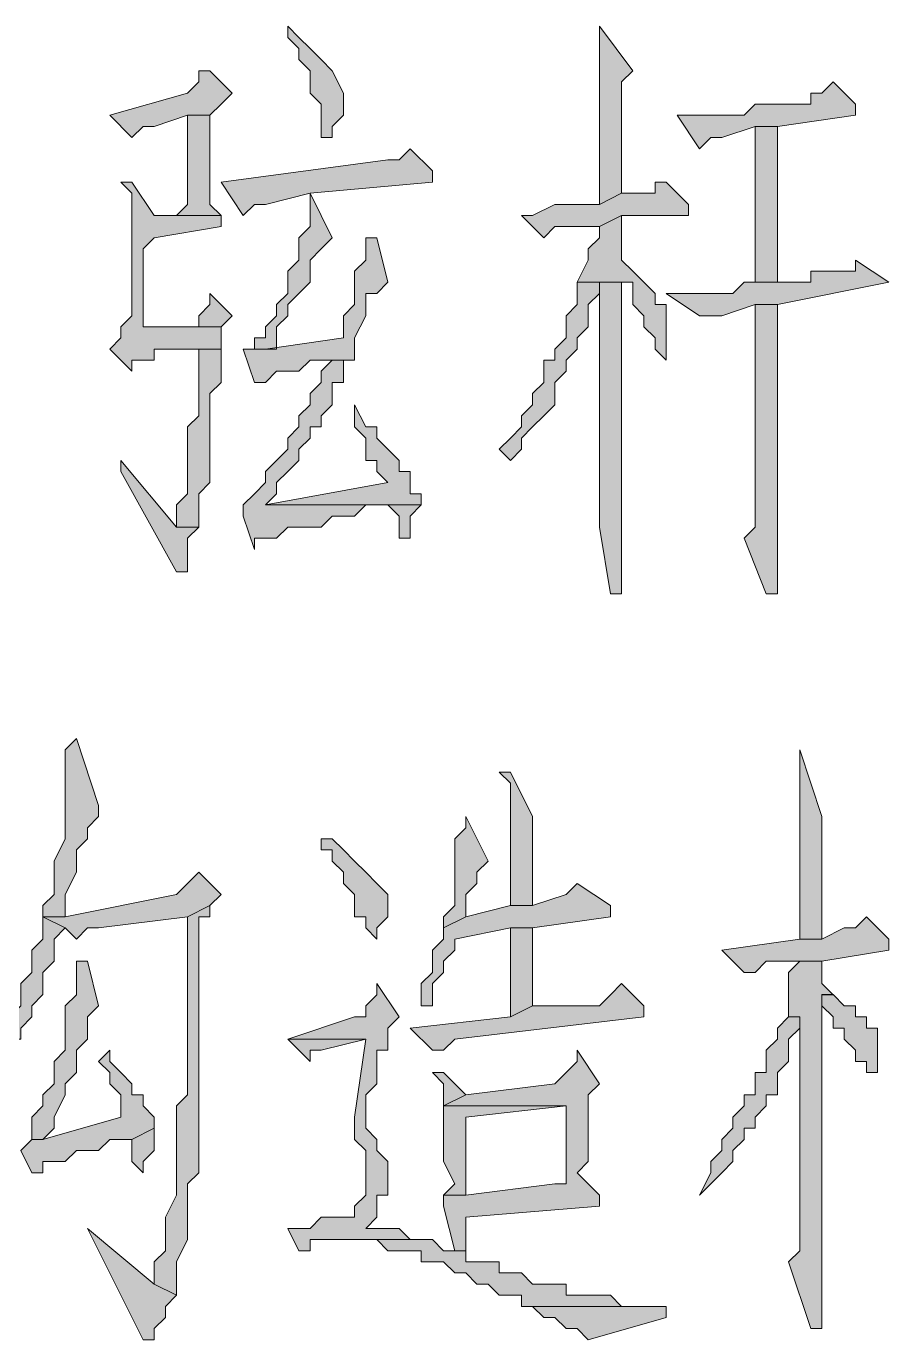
# Model space of a CAD drawing. Header units: millimetres. Extents: x 6 to 291, y 4 to 206.
# Drawn here: x 258.424 to 261.705, y 17.695 to 22.691 of the extents above; entities that cross this region are included whole.
import ezdxf

# ---------------------------------------------------------------- set-up
doc = ezdxf.new("R2010")
doc.units = ezdxf.units.MM
doc.layers.add('C00-00-00', color=7, linetype='Continuous')

msp = doc.modelspace()

# ---------------------------------------------------------------- hatches: boundary and pattern name
at = {"layer": 'C00-00-00'}
h = msp.add_hatch(color=256, dxfattribs=at)
h.dxf.hatch_style = 2
h.paths.add_polyline_path([(259.418661, 22.690669), (259.418661, 22.648336), (259.460995, 22.606002), (259.460995, 22.563669), (259.503328, 22.521336), (259.503328, 22.479002), (259.503328, 22.436669), (259.545661, 22.394336), (259.545661, 22.352002), (259.545661, 22.309669), (259.545661, 22.267336), (259.587995, 22.267336), (259.587995, 22.309669), (259.630328, 22.352002), (259.630328, 22.436669), (259.587995, 22.521336), (259.545661, 22.563669), (259.503328, 22.606002), (259.460995, 22.648336)])
h = msp.add_hatch(color=256, dxfattribs=at)
h.dxf.hatch_style = 2
h.paths.add_polyline_path([(260.604006, 22.690669), (260.604006, 22.606002), (260.604006, 22.013336), (260.688672, 22.055669), (260.688672, 22.182669), (260.688672, 22.225002), (260.688672, 22.479002), (260.731006, 22.521336)])
h = msp.add_hatch(color=256, dxfattribs=at)
h.dxf.hatch_style = 2
h.paths.add_polyline_path([(259.122329, 22.521332), (259.079996, 22.521332), (259.079996, 22.478999), (259.037663, 22.436665), (258.741329, 22.351999), (258.825996, 22.267332), (258.868329, 22.309665), (258.910663, 22.309665), (259.037663, 22.351999), (259.122329, 22.351999), (259.164663, 22.394332), (259.206996, 22.436665)])
h = msp.add_hatch(color=256, dxfattribs=at)
h.dxf.hatch_style = 2
h.paths.add_polyline_path([(261.493002, 22.479006), (261.450669, 22.436672), (261.408335, 22.436672), (261.408335, 22.394339), (261.281335, 22.394339), (261.196669, 22.394339), (261.154335, 22.352006), (261.027335, 22.352006), (260.985002, 22.352006), (260.900335, 22.352006), (260.985002, 22.225006), (261.027335, 22.267339), (261.069669, 22.267339), (261.196669, 22.309672), (261.281335, 22.309672), (261.577669, 22.352006), (261.577669, 22.394339)])
h = msp.add_hatch(color=256, dxfattribs=at)
h.dxf.hatch_style = 2
h.paths.add_polyline_path([(259.122329, 22.351995), (259.037663, 22.351995), (259.037663, 22.013328), (258.995329, 21.970995), (258.910663, 21.970995), (259.164663, 21.970995), (259.122329, 22.013328), (259.122329, 22.182661), (259.122329, 22.224995)])
h = msp.add_hatch(color=256, dxfattribs=at)
h.dxf.hatch_style = 2
h.paths.add_polyline_path([(261.281339, 22.309669), (261.19667, 22.309669), (261.19667, 21.717004), (261.281339, 21.717004)])
h = msp.add_hatch(color=256, dxfattribs=at)
h.dxf.hatch_style = 2
h.paths.add_polyline_path([(259.884331, 22.225), (259.841997, 22.182666), (259.799664, 22.182666), (259.164664, 22.098), (259.249331, 21.971), (259.291664, 22.013333), (259.333997, 22.013333), (259.503331, 22.055666), (259.968997, 22.098), (259.968997, 22.140333)])
h = msp.add_hatch(color=256, dxfattribs=at)
h.dxf.hatch_style = 2
h.paths.add_polyline_path([(258.825997, 22.098005), (258.783664, 22.098005), (258.825997, 22.055672), (258.825997, 21.590005), (258.783664, 21.547672), (258.783664, 21.505338), (258.741331, 21.463005), (258.825997, 21.378338), (258.825997, 21.420672), (258.868331, 21.420672), (258.910664, 21.420672), (258.910664, 21.463005), (258.995331, 21.463005), (259.037664, 21.463005), (259.079997, 21.463005), (259.164664, 21.463005), (259.164664, 21.547672), (258.868331, 21.547672), (258.868331, 21.590005), (258.868331, 21.844005), (258.910664, 21.886338), (259.164664, 21.928672), (259.164664, 21.971005), (258.910664, 21.971005)])
h = msp.add_hatch(color=256, dxfattribs=at)
h.dxf.hatch_style = 2
h.paths.add_polyline_path([(260.857996, 22.098005), (260.815662, 22.098005), (260.815662, 22.055672), (260.773329, 22.055672), (260.688662, 22.055672), (260.603996, 22.013338), (260.561662, 22.013338), (260.519329, 22.013338), (260.434662, 22.013338), (260.349996, 21.971005), (260.307662, 21.971005), (260.392329, 21.886338), (260.434662, 21.928672), (260.476996, 21.928672), (260.603996, 21.928672), (260.688662, 21.971005), (260.942662, 21.971005), (260.942662, 22.013338)])
h = msp.add_hatch(color=256, dxfattribs=at)
h.dxf.hatch_style = 2
h.paths.add_polyline_path([(259.50333, 22.055663), (259.50333, 22.013329), (259.50333, 21.928663), (259.460997, 21.886329), (259.460997, 21.843996), (259.460997, 21.801663), (259.418663, 21.759329), (259.418663, 21.716996), (259.418663, 21.674663), (259.37633, 21.632329), (259.37633, 21.589996), (259.333997, 21.547663), (259.333997, 21.505329), (259.291663, 21.505329), (259.291663, 21.462996), (259.24933, 21.462996), (259.333997, 21.462996), (259.37633, 21.462996), (259.37633, 21.547663), (259.418663, 21.589996), (259.418663, 21.632329), (259.460997, 21.674663), (259.50333, 21.716996), (259.50333, 21.759329), (259.50333, 21.801663), (259.545663, 21.843996), (259.587997, 21.886329)])
h = msp.add_hatch(color=256, dxfattribs=at)
h.dxf.hatch_style = 2
h.paths.add_polyline_path([(260.688674, 21.97101), (260.604008, 21.928677), (260.604008, 21.886343), (260.561674, 21.84401), (260.561674, 21.801677), (260.519341, 21.71701), (260.688674, 21.71701), (260.731008, 21.71701), (260.731008, 21.674677), (260.731008, 21.632343), (260.773341, 21.59001), (260.773341, 21.547677), (260.815674, 21.505343), (260.815674, 21.46301), (260.858008, 21.420677), (260.858008, 21.46301), (260.858008, 21.59001), (260.858008, 21.632343), (260.815674, 21.632343), (260.815674, 21.674677), (260.773341, 21.71701), (260.731008, 21.759343), (260.688674, 21.801677)])
h = msp.add_hatch(color=256, dxfattribs=at)
h.dxf.hatch_style = 2
h.paths.add_polyline_path([(259.714994, 21.886342), (259.714994, 21.801675), (259.67266, 21.759342), (259.67266, 21.717008), (259.67266, 21.674675), (259.67266, 21.632342), (259.630327, 21.590008), (259.630327, 21.505342), (259.333994, 21.463008), (259.249327, 21.463008), (259.29166, 21.336008), (259.333994, 21.336008), (259.376327, 21.378342), (259.41866, 21.378342), (259.460994, 21.378342), (259.503327, 21.420675), (259.54566, 21.420675), (259.587994, 21.420675), (259.67266, 21.420675), (259.67266, 21.463008), (259.67266, 21.505342), (259.714994, 21.590008), (259.714994, 21.632342), (259.714994, 21.674675), (259.757327, 21.674675), (259.79966, 21.717008), (259.757327, 21.886342)])
h = msp.add_hatch(color=256, dxfattribs=at)
h.dxf.hatch_style = 2
h.paths.add_polyline_path([(261.577671, 21.801673), (261.577671, 21.75934), (261.535337, 21.75934), (261.408337, 21.75934), (261.408337, 21.717006), (261.281337, 21.717006), (261.196671, 21.717006), (261.154337, 21.717006), (261.112004, 21.674673), (260.985004, 21.674673), (260.942671, 21.674673), (260.858004, 21.674673), (260.985004, 21.590006), (261.027337, 21.590006), (261.069671, 21.590006), (261.196671, 21.63234), (261.281337, 21.63234), (261.704671, 21.717006)])
h = msp.add_hatch(color=256, dxfattribs=at)
h.dxf.hatch_style = 2
h.paths.add_polyline_path([(260.519337, 21.717004), (260.519337, 21.674671), (260.519337, 21.632338), (260.477004, 21.590004), (260.477004, 21.547671), (260.477004, 21.505338), (260.434671, 21.463004), (260.434671, 21.420671), (260.392337, 21.420671), (260.392337, 21.378338), (260.392337, 21.336004), (260.350004, 21.293671), (260.350004, 21.251338), (260.307671, 21.209004), (260.307671, 21.166671), (260.265337, 21.124338), (260.223004, 21.082004), (260.265337, 21.039671), (260.307671, 21.082004), (260.307671, 21.124338), (260.350004, 21.166671), (260.392337, 21.209004), (260.434671, 21.251338), (260.434671, 21.293671), (260.434671, 21.336004), (260.477004, 21.378338), (260.477004, 21.420671), (260.519337, 21.463004), (260.519337, 21.505338), (260.561671, 21.547671), (260.561671, 21.590004), (260.561671, 21.632338), (260.604004, 21.674671), (260.604004, 21.717004), (260.688671, 21.717004)])
h = msp.add_hatch(color=256, dxfattribs=at)
h.dxf.hatch_style = 2
h.paths.add_polyline_path([(260.688674, 21.717004), (260.604008, 21.717004), (260.604008, 21.674671), (260.604008, 20.828004), (260.604008, 20.785671), (260.646341, 20.531671), (260.688674, 20.531671), (260.688674, 20.828004)])
h = msp.add_hatch(color=256, dxfattribs=at)
h.dxf.hatch_style = 2
h.paths.add_polyline_path([(259.122329, 21.674662), (259.122329, 21.632329), (259.079996, 21.589995), (259.079996, 21.547662), (259.037663, 21.547662), (258.868329, 21.547662), (259.164663, 21.547662), (259.206996, 21.589995)])
h = msp.add_hatch(color=256, dxfattribs=at)
h.dxf.hatch_style = 2
h.paths.add_polyline_path([(261.281339, 21.632336), (261.196672, 21.632336), (261.196672, 21.590002), (261.196672, 20.870336), (261.196672, 20.828002), (261.196672, 20.785669), (261.154339, 20.743336), (261.239005, 20.531669), (261.281339, 20.531669), (261.281339, 20.785669)])
h = msp.add_hatch(color=256, dxfattribs=at)
h.dxf.hatch_style = 2
h.paths.add_polyline_path([(259.164672, 21.462999), (259.080005, 21.462999), (259.080005, 21.378332), (259.080005, 21.208999), (259.037672, 21.166665), (259.037672, 21.039665), (259.037672, 20.997332), (259.037672, 20.912665), (258.995339, 20.870332), (258.995339, 20.827999), (258.995339, 20.785665), (259.080005, 20.785665), (259.080005, 20.827999), (259.080005, 20.870332), (259.080005, 20.912665), (259.122339, 20.954999), (259.122339, 21.039665), (259.122339, 21.081999), (259.122339, 21.124332), (259.122339, 21.293665), (259.164672, 21.335999)])
h = msp.add_hatch(color=256, dxfattribs=at)
h.dxf.hatch_style = 2
h.paths.add_polyline_path([(259.672667, 21.420672), (259.588001, 21.420672), (259.545667, 21.378339), (259.545667, 21.336006), (259.503334, 21.293672), (259.503334, 21.251339), (259.461001, 21.209006), (259.461001, 21.166672), (259.418667, 21.124339), (259.418667, 21.082006), (259.376334, 21.039672), (259.334001, 20.997339), (259.334001, 20.955006), (259.291667, 20.912672), (259.249334, 20.870339), (259.249334, 20.828006), (259.291667, 20.701006), (259.291667, 20.743339), (259.334001, 20.743339), (259.376334, 20.743339), (259.418667, 20.785672), (259.461001, 20.785672), (259.503334, 20.785672), (259.545667, 20.785672), (259.588001, 20.828006), (259.630334, 20.828006), (259.672667, 20.828006), (259.715001, 20.870339), (259.334001, 20.870339), (259.376334, 20.912672), (259.376334, 20.955006), (259.418667, 20.997339), (259.461001, 21.039672), (259.461001, 21.082006), (259.503334, 21.124339), (259.503334, 21.166672), (259.545667, 21.166672), (259.545667, 21.209006), (259.588001, 21.251339), (259.588001, 21.293672), (259.588001, 21.336006), (259.630334, 21.336006), (259.630334, 21.378339), (259.630334, 21.420672)])
h = msp.add_hatch(color=256, dxfattribs=at)
h.dxf.hatch_style = 2
h.paths.add_polyline_path([(259.672667, 21.251335), (259.672667, 21.209002), (259.672667, 21.166669), (259.715001, 21.124335), (259.715001, 21.082002), (259.715001, 21.039669), (259.757334, 21.039669), (259.757334, 20.997335), (259.799667, 20.955002), (259.334001, 20.870335), (259.715001, 20.870335), (259.757334, 20.870335), (259.926667, 20.870335), (259.926667, 20.912669), (259.884334, 20.912669), (259.884334, 20.997335), (259.842001, 20.997335), (259.842001, 21.039669), (259.799667, 21.082002), (259.757334, 21.124335), (259.757334, 21.166669), (259.715001, 21.166669)])
h = msp.add_hatch(color=256, dxfattribs=at)
h.dxf.hatch_style = 2
h.paths.add_polyline_path([(258.783671, 21.039672), (258.783671, 20.997338), (258.995338, 20.616338), (259.037671, 20.616338), (259.037671, 20.658672), (259.037671, 20.701005), (259.037671, 20.743338), (259.080004, 20.785672), (258.995338, 20.785672)])
h = msp.add_hatch(color=256, dxfattribs=at)
h.dxf.hatch_style = 2
h.paths.add_polyline_path([(259.926673, 20.870334), (259.799673, 20.870334), (259.842006, 20.828001), (259.842006, 20.785668), (259.842006, 20.743334), (259.88434, 20.743334), (259.88434, 20.785668), (259.88434, 20.828001)])
h = msp.add_hatch(color=256, dxfattribs=at)
h.dxf.hatch_style = 2
h.paths.add_polyline_path([(258.614334, 19.981338), (258.572001, 19.939005), (258.572001, 19.685005), (258.572001, 19.600338), (258.529667, 19.515672), (258.529667, 19.473338), (258.529667, 19.388672), (258.487334, 19.346338), (258.487334, 19.304005), (258.572001, 19.304005), (258.572001, 19.346338), (258.572001, 19.388672), (258.614334, 19.473338), (258.614334, 19.515672), (258.614334, 19.558005), (258.656667, 19.600338), (258.656667, 19.642672), (258.699001, 19.685005), (258.699001, 19.727338)])
h = msp.add_hatch(color=256, dxfattribs=at)
h.dxf.hatch_style = 2
h.paths.add_polyline_path([(261.366007, 19.938996), (261.366007, 19.854329), (261.366007, 19.811996), (261.366007, 19.769663), (261.366007, 19.219329), (261.450674, 19.219329), (261.450674, 19.388663), (261.450674, 19.430996), (261.450674, 19.600329), (261.450674, 19.642663), (261.450674, 19.684996)])
h = msp.add_hatch(color=256, dxfattribs=at)
h.dxf.hatch_style = 2
h.paths.add_polyline_path([(260.265331, 19.854343), (260.222998, 19.854343), (260.265331, 19.81201), (260.265331, 19.727343), (260.265331, 19.68501), (260.265331, 19.346343), (260.349998, 19.346343), (260.349998, 19.600343), (260.349998, 19.642677), (260.349998, 19.68501)])
h = msp.add_hatch(color=256, dxfattribs=at)
h.dxf.hatch_style = 2
h.paths.add_polyline_path([(260.095994, 19.685006), (260.095994, 19.642673), (260.053661, 19.60034), (260.053661, 19.47334), (260.053661, 19.431006), (260.053661, 19.34634), (260.011328, 19.304006), (260.011328, 19.261673), (260.095994, 19.304006), (260.095994, 19.34634), (260.095994, 19.388673), (260.138328, 19.431006), (260.138328, 19.47334), (260.180661, 19.515673)])
h = msp.add_hatch(color=256, dxfattribs=at)
h.dxf.hatch_style = 2
h.paths.add_polyline_path([(259.545672, 19.600338), (259.545672, 19.558004), (259.588006, 19.558004), (259.588006, 19.515671), (259.630339, 19.473338), (259.630339, 19.431004), (259.672672, 19.388671), (259.672672, 19.346338), (259.672672, 19.304004), (259.715006, 19.304004), (259.715006, 19.261671), (259.757339, 19.219338), (259.757339, 19.261671), (259.799672, 19.304004), (259.799672, 19.388671), (259.757339, 19.431004), (259.715006, 19.473338), (259.672672, 19.515671), (259.630339, 19.558004), (259.588006, 19.600338)])
h = msp.add_hatch(color=256, dxfattribs=at)
h.dxf.hatch_style = 2
h.paths.add_polyline_path([(259.080003, 19.473343), (259.03767, 19.43101), (258.995337, 19.388676), (258.572003, 19.30401), (258.487337, 19.30401), (258.572003, 19.261676), (258.614337, 19.219343), (258.65667, 19.261676), (258.699003, 19.261676), (259.03767, 19.30401), (259.122337, 19.346343), (259.16467, 19.388676)])
h = msp.add_hatch(color=256, dxfattribs=at)
h.dxf.hatch_style = 2
h.paths.add_polyline_path([(260.519337, 19.431001), (260.477004, 19.388667), (260.350004, 19.346334), (260.265337, 19.346334), (260.096004, 19.304001), (260.011337, 19.261667), (260.011337, 19.219334), (259.969004, 19.177001), (259.969004, 19.134667), (259.969004, 19.092334), (259.926671, 19.050001), (259.926671, 19.007667), (259.926671, 18.965334), (259.969004, 18.965334), (259.969004, 19.050001), (260.011337, 19.092334), (260.011337, 19.134667), (260.053671, 19.177001), (260.053671, 19.219334), (260.265337, 19.261667), (260.350004, 19.261667), (260.646337, 19.304001), (260.646337, 19.346334)])
h = msp.add_hatch(color=256, dxfattribs=at)
h.dxf.hatch_style = 2
h.paths.add_polyline_path([(259.122329, 19.346332), (259.037663, 19.303999), (259.037663, 18.626665), (258.995329, 18.584332), (258.995329, 18.372665), (258.995329, 18.330332), (258.995329, 18.245665), (258.952996, 18.160999), (258.952996, 18.118665), (258.952996, 18.076332), (258.952996, 18.033999), (258.910663, 17.991665), (258.910663, 17.906999), (258.995329, 17.864665), (258.995329, 17.906999), (258.995329, 17.949332), (258.995329, 17.991665), (259.037663, 18.076332), (259.037663, 18.118665), (259.037663, 18.160999), (259.037663, 18.287999), (259.079996, 18.330332), (259.079996, 18.499665), (259.079996, 18.584332), (259.079996, 19.303999), (259.122329, 19.303999)])
h = msp.add_hatch(color=256, dxfattribs=at)
h.dxf.hatch_style = 2
h.paths.add_polyline_path([(258.487339, 19.304006), (258.487339, 19.261672), (258.487339, 19.219339), (258.445006, 19.177006), (258.445006, 19.134672), (258.445006, 19.092339), (258.402672, 19.050006), (258.402672, 19.007672), (258.402672, 18.965339), (258.360339, 18.923006), (258.360339, 18.838339), (258.402672, 18.838339), (258.402672, 18.880672), (258.445006, 18.923006), (258.445006, 18.965339), (258.487339, 19.007672), (258.487339, 19.050006), (258.487339, 19.092339), (258.529672, 19.134672), (258.529672, 19.177006), (258.529672, 19.219339), (258.572006, 19.261672)])
h = msp.add_hatch(color=256, dxfattribs=at)
h.dxf.hatch_style = 2
h.paths.add_polyline_path([(261.619997, 19.304006), (261.577663, 19.261672), (261.53533, 19.261672), (261.450663, 19.219339), (261.365997, 19.219339), (261.069663, 19.177006), (261.15433, 19.092339), (261.196663, 19.092339), (261.238997, 19.134672), (261.365997, 19.134672), (261.450663, 19.134672), (261.704663, 19.177006), (261.704663, 19.219339)])
h = msp.add_hatch(color=256, dxfattribs=at)
h.dxf.hatch_style = 2
h.paths.add_polyline_path([(260.35, 19.261663), (260.265331, 19.261663), (260.265331, 18.923005), (260.35, 18.965331)])
h = msp.add_hatch(color=256, dxfattribs=at)
h.dxf.hatch_style = 2
h.paths.add_polyline_path([(258.65666, 19.134669), (258.614327, 19.134669), (258.614327, 19.092335), (258.614327, 19.007669), (258.571994, 18.965335), (258.571994, 18.880669), (258.571994, 18.838335), (258.571994, 18.796002), (258.52966, 18.753669), (258.52966, 18.711335), (258.52966, 18.669002), (258.487327, 18.626669), (258.487327, 18.584335), (258.444994, 18.542002), (258.444994, 18.499669), (258.444994, 18.457335), (258.487327, 18.457335), (258.52966, 18.499669), (258.52966, 18.542002), (258.571994, 18.626669), (258.571994, 18.669002), (258.614327, 18.711335), (258.614327, 18.753669), (258.614327, 18.796002), (258.65666, 18.838335), (258.65666, 18.880669), (258.65666, 18.923002), (258.698994, 18.965335)])
h = msp.add_hatch(color=256, dxfattribs=at)
h.dxf.hatch_style = 2
h.paths.add_polyline_path([(261.45066, 19.134669), (261.365993, 19.134669), (261.32366, 19.092335), (261.32366, 19.050002), (261.32366, 19.007669), (261.32366, 18.923002), (261.365993, 18.923002), (261.365993, 18.118669), (261.365993, 18.076335), (261.365993, 18.034002), (261.32366, 17.991669), (261.408326, 17.737669), (261.45066, 17.737669), (261.45066, 19.007669), (261.492993, 19.007669), (261.45066, 19.050002)])
h = msp.add_hatch(color=256, dxfattribs=at)
h.dxf.hatch_style = 2
h.paths.add_polyline_path([(259.757336, 19.05), (259.757336, 19.007666), (259.715003, 18.965333), (259.715003, 18.923), (259.672669, 18.923), (259.418669, 18.838333), (259.715003, 18.838333), (259.672669, 18.542), (259.672669, 18.499666), (259.672669, 18.457333), (259.715003, 18.415), (259.715003, 18.245666), (259.672669, 18.203333), (259.672669, 18.161), (259.545669, 18.161), (259.503336, 18.118666), (259.418669, 18.118666), (259.461003, 18.034), (259.503336, 18.034), (259.503336, 18.076333), (259.630336, 18.076333), (259.926669, 18.076333), (259.884336, 18.076333), (259.842003, 18.118666), (259.799669, 18.118666), (259.715003, 18.118666), (259.757336, 18.161), (259.757336, 18.203333), (259.757336, 18.245666), (259.799669, 18.245666), (259.799669, 18.372666), (259.757336, 18.415), (259.757336, 18.457333), (259.715003, 18.499666), (259.715003, 18.542), (259.715003, 18.626666), (259.757336, 18.669), (259.757336, 18.711333), (259.757336, 18.753666), (259.757336, 18.796), (259.799669, 18.796), (259.799669, 18.838333), (259.799669, 18.880666), (259.842003, 18.923)])
h = msp.add_hatch(color=256, dxfattribs=at)
h.dxf.hatch_style = 2
h.paths.add_polyline_path([(260.688674, 19.05), (260.646341, 19.007666), (260.604008, 18.965333), (260.350008, 18.965333), (260.265341, 18.923), (259.884341, 18.880666), (259.969008, 18.796), (260.011341, 18.796), (260.053674, 18.838333), (260.773341, 18.923), (260.773341, 18.965333)])
h = msp.add_hatch(color=256, dxfattribs=at)
h.dxf.hatch_style = 2
h.paths.add_polyline_path([(261.493002, 19.007674), (261.450669, 19.007674), (261.450669, 18.96534), (261.493002, 18.923007), (261.493002, 18.880674), (261.535335, 18.880674), (261.535335, 18.83834), (261.577669, 18.796007), (261.577669, 18.753674), (261.620002, 18.753674), (261.620002, 18.71134), (261.662335, 18.71134), (261.662335, 18.880674), (261.620002, 18.880674), (261.620002, 18.923007), (261.577669, 18.923007), (261.577669, 18.96534), (261.535335, 18.96534)])
h = msp.add_hatch(color=256, dxfattribs=at)
h.dxf.hatch_style = 2
h.paths.add_polyline_path([(261.323665, 18.923005), (261.281331, 18.880672), (261.281331, 18.838338), (261.238998, 18.796005), (261.238998, 18.753672), (261.238998, 18.711338), (261.196665, 18.711338), (261.196665, 18.669005), (261.196665, 18.626672), (261.154331, 18.626672), (261.154331, 18.584338), (261.111998, 18.542005), (261.111998, 18.499672), (261.069665, 18.457338), (261.069665, 18.415005), (261.027331, 18.372672), (261.027331, 18.330338), (260.984998, 18.245672), (261.027331, 18.288005), (261.069665, 18.330338), (261.111998, 18.372672), (261.111998, 18.415005), (261.154331, 18.457338), (261.154331, 18.499672), (261.196665, 18.499672), (261.196665, 18.542005), (261.238998, 18.584338), (261.238998, 18.626672), (261.281331, 18.626672), (261.281331, 18.669005), (261.281331, 18.711338), (261.323665, 18.753672), (261.323665, 18.796005), (261.323665, 18.838338), (261.365998, 18.880672), (261.365998, 18.923005)])
h = msp.add_hatch(color=256, dxfattribs=at)
h.dxf.hatch_style = 2
h.paths.add_polyline_path([(259.418661, 18.838336), (259.503328, 18.75367), (259.503328, 18.796003), (259.545661, 18.796003), (259.714995, 18.838336)])
h = msp.add_hatch(color=256, dxfattribs=at)
h.dxf.hatch_style = 2
h.paths.add_polyline_path([(258.741329, 18.79601), (258.698996, 18.753677), (258.741329, 18.711343), (258.741329, 18.66901), (258.783662, 18.626677), (258.783662, 18.584343), (258.783662, 18.54201), (258.487329, 18.457343), (258.444996, 18.457343), (258.402662, 18.41501), (258.444996, 18.330343), (258.487329, 18.330343), (258.487329, 18.372677), (258.529662, 18.372677), (258.571996, 18.372677), (258.614329, 18.41501), (258.656662, 18.41501), (258.698996, 18.41501), (258.741329, 18.457343), (258.783662, 18.457343), (258.825996, 18.457343), (258.910662, 18.499677), (258.910662, 18.54201), (258.868329, 18.584343), (258.868329, 18.626677), (258.825996, 18.626677), (258.825996, 18.66901), (258.783662, 18.711343), (258.741329, 18.753677)])
h = msp.add_hatch(color=256, dxfattribs=at)
h.dxf.hatch_style = 2
h.paths.add_polyline_path([(260.519337, 18.79601), (260.519337, 18.753677), (260.477004, 18.711343), (260.434671, 18.66901), (260.096004, 18.626677), (260.011337, 18.584343), (260.477004, 18.584343), (260.477004, 18.330343), (260.477004, 18.28801), (260.434671, 18.28801), (260.096004, 18.245677), (260.011337, 18.245677), (260.011337, 18.203343), (260.053671, 18.03401), (260.096004, 18.03401), (260.096004, 18.16101), (260.604004, 18.203343), (260.604004, 18.245677), (260.519337, 18.330343), (260.561671, 18.372677), (260.561671, 18.54201), (260.561671, 18.584343), (260.561671, 18.626677), (260.604004, 18.66901)])
h = msp.add_hatch(color=256, dxfattribs=at)
h.dxf.hatch_style = 2
h.paths.add_polyline_path([(260.011326, 18.711342), (259.968999, 18.711342), (260.011326, 18.668999), (260.011326, 18.584331), (260.095994, 18.626673)])
h = msp.add_hatch(color=256, dxfattribs=at)
h.dxf.hatch_style = 2
h.paths.add_polyline_path([(260.011326, 18.584331), (260.011326, 18.372664), (260.053659, 18.287997), (260.011326, 18.245664), (260.095992, 18.245664), (260.095992, 18.541997), (260.476992, 18.584331)])
h = msp.add_hatch(color=256, dxfattribs=at)
h.dxf.hatch_style = 2
h.paths.add_polyline_path([(258.910666, 18.499662), (258.825999, 18.457329), (258.825999, 18.414995), (258.825999, 18.372662), (258.868333, 18.330329), (258.868333, 18.372662), (258.910666, 18.414995), (258.910666, 18.457329)])
h = msp.add_hatch(color=256, dxfattribs=at)
h.dxf.hatch_style = 2
h.paths.add_polyline_path([(258.65666, 18.118661), (258.868327, 17.695328), (258.91066, 17.695328), (258.91066, 17.737661), (258.952994, 17.779995), (258.952994, 17.822328), (258.995327, 17.864661), (258.91066, 17.906995)])
h = msp.add_hatch(color=256, dxfattribs=at)
h.dxf.hatch_style = 2
h.paths.add_polyline_path([(259.926673, 18.076335), (259.63034, 18.076335), (259.75734, 18.076335), (259.799673, 18.034002), (259.842006, 18.034002), (259.88434, 18.034002), (259.926673, 18.034002), (259.926673, 17.991669), (259.969006, 17.991669), (260.01134, 17.991669), (260.053673, 17.949335), (260.096006, 17.949335), (260.13834, 17.907002), (260.180673, 17.907002), (260.223006, 17.864669), (260.26534, 17.864669), (260.307673, 17.864669), (260.307673, 17.822335), (260.815673, 17.822335), (260.688673, 17.822335), (260.64634, 17.864669), (260.561673, 17.864669), (260.51934, 17.864669), (260.477006, 17.864669), (260.477006, 17.907002), (260.434673, 17.907002), (260.39234, 17.907002), (260.350006, 17.907002), (260.307673, 17.949335), (260.26534, 17.949335), (260.223006, 17.949335), (260.223006, 17.991669), (260.180673, 17.991669), (260.13834, 17.991669), (260.096006, 17.991669), (260.096006, 18.034002), (260.053673, 18.034002), (260.01134, 18.034002), (259.969006, 18.076335)])
h = msp.add_hatch(color=256, dxfattribs=at)
h.dxf.hatch_style = 2
h.paths.add_polyline_path([(260.857996, 17.822329), (260.307662, 17.822329), (260.349996, 17.822329), (260.392329, 17.779996), (260.434662, 17.779996), (260.476996, 17.737663), (260.519329, 17.737663), (260.561662, 17.695329), (260.857996, 17.779996)])

# ---------------------------------------------------------------- linework, layer by layer
at = {"layer": 'C00-00-00', "lineweight": 13}
for points in [[(259.418661, 22.690669), (259.418661, 22.648336), (259.460995, 22.606002), (259.460995, 22.563669), (259.503328, 22.521336), (259.503328, 22.479002), (259.503328, 22.436669), (259.545661, 22.394336), (259.545661, 22.352002), (259.545661, 22.309669), (259.545661, 22.267336), (259.587995, 22.267336), (259.587995, 22.309669), (259.630328, 22.352002), (259.630328, 22.436669), (259.587995, 22.521336), (259.545661, 22.563669), (259.503328, 22.606002), (259.460995, 22.648336)], [(260.604006, 22.690669), (260.604006, 22.606002), (260.604006, 22.013336), (260.688672, 22.055669), (260.688672, 22.182669), (260.688672, 22.225002), (260.688672, 22.479002), (260.731006, 22.521336)], [(259.122329, 22.521332), (259.079996, 22.521332), (259.079996, 22.478999), (259.037663, 22.436665), (258.741329, 22.351999), (258.825996, 22.267332), (258.868329, 22.309665), (258.910663, 22.309665), (259.037663, 22.351999), (259.122329, 22.351999), (259.164663, 22.394332), (259.206996, 22.436665)], [(261.493002, 22.479006), (261.450669, 22.436672), (261.408335, 22.436672), (261.408335, 22.394339), (261.281335, 22.394339), (261.196669, 22.394339), (261.154335, 22.352006), (261.027335, 22.352006), (260.985002, 22.352006), (260.900335, 22.352006), (260.985002, 22.225006), (261.027335, 22.267339), (261.069669, 22.267339), (261.196669, 22.309672), (261.281335, 22.309672), (261.577669, 22.352006), (261.577669, 22.394339)], [(259.122329, 22.351995), (259.037663, 22.351995), (259.037663, 22.013328), (258.995329, 21.970995), (258.910663, 21.970995), (259.164663, 21.970995), (259.122329, 22.013328), (259.122329, 22.182661), (259.122329, 22.224995)], [(261.281339, 22.309669), (261.19667, 22.309669), (261.19667, 21.717004), (261.281339, 21.717004)], [(259.884331, 22.225), (259.841997, 22.182666), (259.799664, 22.182666), (259.164664, 22.098), (259.249331, 21.971), (259.291664, 22.013333), (259.333997, 22.013333), (259.503331, 22.055666), (259.968997, 22.098), (259.968997, 22.140333)], [(258.825997, 22.098005), (258.783664, 22.098005), (258.825997, 22.055672), (258.825997, 21.590005), (258.783664, 21.547672), (258.783664, 21.505338), (258.741331, 21.463005), (258.825997, 21.378338), (258.825997, 21.420672), (258.868331, 21.420672), (258.910664, 21.420672), (258.910664, 21.463005), (258.995331, 21.463005), (259.037664, 21.463005), (259.079997, 21.463005), (259.164664, 21.463005), (259.164664, 21.547672), (258.868331, 21.547672), (258.868331, 21.590005), (258.868331, 21.844005), (258.910664, 21.886338), (259.164664, 21.928672), (259.164664, 21.971005), (258.910664, 21.971005)], [(260.857996, 22.098005), (260.815662, 22.098005), (260.815662, 22.055672), (260.773329, 22.055672), (260.688662, 22.055672), (260.603996, 22.013338), (260.561662, 22.013338), (260.519329, 22.013338), (260.434662, 22.013338), (260.349996, 21.971005), (260.307662, 21.971005), (260.392329, 21.886338), (260.434662, 21.928672), (260.476996, 21.928672), (260.603996, 21.928672), (260.688662, 21.971005), (260.942662, 21.971005), (260.942662, 22.013338)], [(259.50333, 22.055663), (259.50333, 22.013329), (259.50333, 21.928663), (259.460997, 21.886329), (259.460997, 21.843996), (259.460997, 21.801663), (259.418663, 21.759329), (259.418663, 21.716996), (259.418663, 21.674663), (259.37633, 21.632329), (259.37633, 21.589996), (259.333997, 21.547663), (259.333997, 21.505329), (259.291663, 21.505329), (259.291663, 21.462996), (259.24933, 21.462996), (259.333997, 21.462996), (259.37633, 21.462996), (259.37633, 21.547663), (259.418663, 21.589996), (259.418663, 21.632329), (259.460997, 21.674663), (259.50333, 21.716996), (259.50333, 21.759329), (259.50333, 21.801663), (259.545663, 21.843996), (259.587997, 21.886329)], [(260.688674, 21.97101), (260.604008, 21.928677), (260.604008, 21.886343), (260.561674, 21.84401), (260.561674, 21.801677), (260.519341, 21.71701), (260.688674, 21.71701), (260.731008, 21.71701), (260.731008, 21.674677), (260.731008, 21.632343), (260.773341, 21.59001), (260.773341, 21.547677), (260.815674, 21.505343), (260.815674, 21.46301), (260.858008, 21.420677), (260.858008, 21.46301), (260.858008, 21.59001), (260.858008, 21.632343), (260.815674, 21.632343), (260.815674, 21.674677), (260.773341, 21.71701), (260.731008, 21.759343), (260.688674, 21.801677)], [(259.714994, 21.886342), (259.714994, 21.801675), (259.67266, 21.759342), (259.67266, 21.717008), (259.67266, 21.674675), (259.67266, 21.632342), (259.630327, 21.590008), (259.630327, 21.505342), (259.333994, 21.463008), (259.249327, 21.463008), (259.29166, 21.336008), (259.333994, 21.336008), (259.376327, 21.378342), (259.41866, 21.378342), (259.460994, 21.378342), (259.503327, 21.420675), (259.54566, 21.420675), (259.587994, 21.420675), (259.67266, 21.420675), (259.67266, 21.463008), (259.67266, 21.505342), (259.714994, 21.590008), (259.714994, 21.632342), (259.714994, 21.674675), (259.757327, 21.674675), (259.79966, 21.717008), (259.757327, 21.886342)], [(261.577671, 21.801673), (261.577671, 21.75934), (261.535337, 21.75934), (261.408337, 21.75934), (261.408337, 21.717006), (261.281337, 21.717006), (261.196671, 21.717006), (261.154337, 21.717006), (261.112004, 21.674673), (260.985004, 21.674673), (260.942671, 21.674673), (260.858004, 21.674673), (260.985004, 21.590006), (261.027337, 21.590006), (261.069671, 21.590006), (261.196671, 21.63234), (261.281337, 21.63234), (261.704671, 21.717006)], [(260.519337, 21.717004), (260.519337, 21.674671), (260.519337, 21.632338), (260.477004, 21.590004), (260.477004, 21.547671), (260.477004, 21.505338), (260.434671, 21.463004), (260.434671, 21.420671), (260.392337, 21.420671), (260.392337, 21.378338), (260.392337, 21.336004), (260.350004, 21.293671), (260.350004, 21.251338), (260.307671, 21.209004), (260.307671, 21.166671), (260.265337, 21.124338), (260.223004, 21.082004), (260.265337, 21.039671), (260.307671, 21.082004), (260.307671, 21.124338), (260.350004, 21.166671), (260.392337, 21.209004), (260.434671, 21.251338), (260.434671, 21.293671), (260.434671, 21.336004), (260.477004, 21.378338), (260.477004, 21.420671), (260.519337, 21.463004), (260.519337, 21.505338), (260.561671, 21.547671), (260.561671, 21.590004), (260.561671, 21.632338), (260.604004, 21.674671), (260.604004, 21.717004), (260.688671, 21.717004)], [(260.688674, 21.717004), (260.604008, 21.717004), (260.604008, 21.674671), (260.604008, 20.828004), (260.604008, 20.785671), (260.646341, 20.531671), (260.688674, 20.531671), (260.688674, 20.828004)], [(259.122329, 21.674662), (259.122329, 21.632329), (259.079996, 21.589995), (259.079996, 21.547662), (259.037663, 21.547662), (258.868329, 21.547662), (259.164663, 21.547662), (259.206996, 21.589995)], [(261.281339, 21.632336), (261.196672, 21.632336), (261.196672, 21.590002), (261.196672, 20.870336), (261.196672, 20.828002), (261.196672, 20.785669), (261.154339, 20.743336), (261.239005, 20.531669), (261.281339, 20.531669), (261.281339, 20.785669)], [(259.164672, 21.462999), (259.080005, 21.462999), (259.080005, 21.378332), (259.080005, 21.208999), (259.037672, 21.166665), (259.037672, 21.039665), (259.037672, 20.997332), (259.037672, 20.912665), (258.995339, 20.870332), (258.995339, 20.827999), (258.995339, 20.785665), (259.080005, 20.785665), (259.080005, 20.827999), (259.080005, 20.870332), (259.080005, 20.912665), (259.122339, 20.954999), (259.122339, 21.039665), (259.122339, 21.081999), (259.122339, 21.124332), (259.122339, 21.293665), (259.164672, 21.335999)], [(259.672667, 21.420672), (259.588001, 21.420672), (259.545667, 21.378339), (259.545667, 21.336006), (259.503334, 21.293672), (259.503334, 21.251339), (259.461001, 21.209006), (259.461001, 21.166672), (259.418667, 21.124339), (259.418667, 21.082006), (259.376334, 21.039672), (259.334001, 20.997339), (259.334001, 20.955006), (259.291667, 20.912672), (259.249334, 20.870339), (259.249334, 20.828006), (259.291667, 20.701006), (259.291667, 20.743339), (259.334001, 20.743339), (259.376334, 20.743339), (259.418667, 20.785672), (259.461001, 20.785672), (259.503334, 20.785672), (259.545667, 20.785672), (259.588001, 20.828006), (259.630334, 20.828006), (259.672667, 20.828006), (259.715001, 20.870339), (259.334001, 20.870339), (259.376334, 20.912672), (259.376334, 20.955006), (259.418667, 20.997339), (259.461001, 21.039672), (259.461001, 21.082006), (259.503334, 21.124339), (259.503334, 21.166672), (259.545667, 21.166672), (259.545667, 21.209006), (259.588001, 21.251339), (259.588001, 21.293672), (259.588001, 21.336006), (259.630334, 21.336006), (259.630334, 21.378339), (259.630334, 21.420672)], [(259.672667, 21.251335), (259.672667, 21.209002), (259.672667, 21.166669), (259.715001, 21.124335), (259.715001, 21.082002), (259.715001, 21.039669), (259.757334, 21.039669), (259.757334, 20.997335), (259.799667, 20.955002), (259.334001, 20.870335), (259.715001, 20.870335), (259.757334, 20.870335), (259.926667, 20.870335), (259.926667, 20.912669), (259.884334, 20.912669), (259.884334, 20.997335), (259.842001, 20.997335), (259.842001, 21.039669), (259.799667, 21.082002), (259.757334, 21.124335), (259.757334, 21.166669), (259.715001, 21.166669)], [(258.783671, 21.039672), (258.783671, 20.997338), (258.995338, 20.616338), (259.037671, 20.616338), (259.037671, 20.658672), (259.037671, 20.701005), (259.037671, 20.743338), (259.080004, 20.785672), (258.995338, 20.785672)], [(259.926673, 20.870334), (259.799673, 20.870334), (259.842006, 20.828001), (259.842006, 20.785668), (259.842006, 20.743334), (259.88434, 20.743334), (259.88434, 20.785668), (259.88434, 20.828001)], [(258.614334, 19.981338), (258.572001, 19.939005), (258.572001, 19.685005), (258.572001, 19.600338), (258.529667, 19.515672), (258.529667, 19.473338), (258.529667, 19.388672), (258.487334, 19.346338), (258.487334, 19.304005), (258.572001, 19.304005), (258.572001, 19.346338), (258.572001, 19.388672), (258.614334, 19.473338), (258.614334, 19.515672), (258.614334, 19.558005), (258.656667, 19.600338), (258.656667, 19.642672), (258.699001, 19.685005), (258.699001, 19.727338)], [(261.366007, 19.938996), (261.366007, 19.854329), (261.366007, 19.811996), (261.366007, 19.769663), (261.366007, 19.219329), (261.450674, 19.219329), (261.450674, 19.388663), (261.450674, 19.430996), (261.450674, 19.600329), (261.450674, 19.642663), (261.450674, 19.684996)], [(260.265331, 19.854343), (260.222998, 19.854343), (260.265331, 19.81201), (260.265331, 19.727343), (260.265331, 19.68501), (260.265331, 19.346343), (260.349998, 19.346343), (260.349998, 19.600343), (260.349998, 19.642677), (260.349998, 19.68501)], [(260.095994, 19.685006), (260.095994, 19.642673), (260.053661, 19.60034), (260.053661, 19.47334), (260.053661, 19.431006), (260.053661, 19.34634), (260.011328, 19.304006), (260.011328, 19.261673), (260.095994, 19.304006), (260.095994, 19.34634), (260.095994, 19.388673), (260.138328, 19.431006), (260.138328, 19.47334), (260.180661, 19.515673)], [(259.545672, 19.600338), (259.545672, 19.558004), (259.588006, 19.558004), (259.588006, 19.515671), (259.630339, 19.473338), (259.630339, 19.431004), (259.672672, 19.388671), (259.672672, 19.346338), (259.672672, 19.304004), (259.715006, 19.304004), (259.715006, 19.261671), (259.757339, 19.219338), (259.757339, 19.261671), (259.799672, 19.304004), (259.799672, 19.388671), (259.757339, 19.431004), (259.715006, 19.473338), (259.672672, 19.515671), (259.630339, 19.558004), (259.588006, 19.600338)], [(259.080003, 19.473343), (259.03767, 19.43101), (258.995337, 19.388676), (258.572003, 19.30401), (258.487337, 19.30401), (258.572003, 19.261676), (258.614337, 19.219343), (258.65667, 19.261676), (258.699003, 19.261676), (259.03767, 19.30401), (259.122337, 19.346343), (259.16467, 19.388676)], [(260.519337, 19.431001), (260.477004, 19.388667), (260.350004, 19.346334), (260.265337, 19.346334), (260.096004, 19.304001), (260.011337, 19.261667), (260.011337, 19.219334), (259.969004, 19.177001), (259.969004, 19.134667), (259.969004, 19.092334), (259.926671, 19.050001), (259.926671, 19.007667), (259.926671, 18.965334), (259.969004, 18.965334), (259.969004, 19.050001), (260.011337, 19.092334), (260.011337, 19.134667), (260.053671, 19.177001), (260.053671, 19.219334), (260.265337, 19.261667), (260.350004, 19.261667), (260.646337, 19.304001), (260.646337, 19.346334)], [(259.122329, 19.346332), (259.037663, 19.303999), (259.037663, 18.626665), (258.995329, 18.584332), (258.995329, 18.372665), (258.995329, 18.330332), (258.995329, 18.245665), (258.952996, 18.160999), (258.952996, 18.118665), (258.952996, 18.076332), (258.952996, 18.033999), (258.910663, 17.991665), (258.910663, 17.906999), (258.995329, 17.864665), (258.995329, 17.906999), (258.995329, 17.949332), (258.995329, 17.991665), (259.037663, 18.076332), (259.037663, 18.118665), (259.037663, 18.160999), (259.037663, 18.287999), (259.079996, 18.330332), (259.079996, 18.499665), (259.079996, 18.584332), (259.079996, 19.303999), (259.122329, 19.303999)], [(258.487339, 19.304006), (258.487339, 19.261672), (258.487339, 19.219339), (258.445006, 19.177006), (258.445006, 19.134672), (258.445006, 19.092339), (258.402672, 19.050006), (258.402672, 19.007672), (258.402672, 18.965339), (258.360339, 18.923006), (258.360339, 18.838339), (258.402672, 18.838339), (258.402672, 18.880672), (258.445006, 18.923006), (258.445006, 18.965339), (258.487339, 19.007672), (258.487339, 19.050006), (258.487339, 19.092339), (258.529672, 19.134672), (258.529672, 19.177006), (258.529672, 19.219339), (258.572006, 19.261672)], [(261.619997, 19.304006), (261.577663, 19.261672), (261.53533, 19.261672), (261.450663, 19.219339), (261.365997, 19.219339), (261.069663, 19.177006), (261.15433, 19.092339), (261.196663, 19.092339), (261.238997, 19.134672), (261.365997, 19.134672), (261.450663, 19.134672), (261.704663, 19.177006), (261.704663, 19.219339)], [(260.35, 19.261663), (260.265331, 19.261663), (260.265331, 18.923005), (260.35, 18.965331)], [(258.65666, 19.134669), (258.614327, 19.134669), (258.614327, 19.092335), (258.614327, 19.007669), (258.571994, 18.965335), (258.571994, 18.880669), (258.571994, 18.838335), (258.571994, 18.796002), (258.52966, 18.753669), (258.52966, 18.711335), (258.52966, 18.669002), (258.487327, 18.626669), (258.487327, 18.584335), (258.444994, 18.542002), (258.444994, 18.499669), (258.444994, 18.457335), (258.487327, 18.457335), (258.52966, 18.499669), (258.52966, 18.542002), (258.571994, 18.626669), (258.571994, 18.669002), (258.614327, 18.711335), (258.614327, 18.753669), (258.614327, 18.796002), (258.65666, 18.838335), (258.65666, 18.880669), (258.65666, 18.923002), (258.698994, 18.965335)], [(261.45066, 19.134669), (261.365993, 19.134669), (261.32366, 19.092335), (261.32366, 19.050002), (261.32366, 19.007669), (261.32366, 18.923002), (261.365993, 18.923002), (261.365993, 18.118669), (261.365993, 18.076335), (261.365993, 18.034002), (261.32366, 17.991669), (261.408326, 17.737669), (261.45066, 17.737669), (261.45066, 19.007669), (261.492993, 19.007669), (261.45066, 19.050002)], [(259.757336, 19.05), (259.757336, 19.007666), (259.715003, 18.965333), (259.715003, 18.923), (259.672669, 18.923), (259.418669, 18.838333), (259.715003, 18.838333), (259.672669, 18.542), (259.672669, 18.499666), (259.672669, 18.457333), (259.715003, 18.415), (259.715003, 18.245666), (259.672669, 18.203333), (259.672669, 18.161), (259.545669, 18.161), (259.503336, 18.118666), (259.418669, 18.118666), (259.461003, 18.034), (259.503336, 18.034), (259.503336, 18.076333), (259.630336, 18.076333), (259.926669, 18.076333), (259.884336, 18.076333), (259.842003, 18.118666), (259.799669, 18.118666), (259.715003, 18.118666), (259.757336, 18.161), (259.757336, 18.203333), (259.757336, 18.245666), (259.799669, 18.245666), (259.799669, 18.372666), (259.757336, 18.415), (259.757336, 18.457333), (259.715003, 18.499666), (259.715003, 18.542), (259.715003, 18.626666), (259.757336, 18.669), (259.757336, 18.711333), (259.757336, 18.753666), (259.757336, 18.796), (259.799669, 18.796), (259.799669, 18.838333), (259.799669, 18.880666), (259.842003, 18.923)], [(260.688674, 19.05), (260.646341, 19.007666), (260.604008, 18.965333), (260.350008, 18.965333), (260.265341, 18.923), (259.884341, 18.880666), (259.969008, 18.796), (260.011341, 18.796), (260.053674, 18.838333), (260.773341, 18.923), (260.773341, 18.965333)], [(261.493002, 19.007674), (261.450669, 19.007674), (261.450669, 18.96534), (261.493002, 18.923007), (261.493002, 18.880674), (261.535335, 18.880674), (261.535335, 18.83834), (261.577669, 18.796007), (261.577669, 18.753674), (261.620002, 18.753674), (261.620002, 18.71134), (261.662335, 18.71134), (261.662335, 18.880674), (261.620002, 18.880674), (261.620002, 18.923007), (261.577669, 18.923007), (261.577669, 18.96534), (261.535335, 18.96534)], [(261.323665, 18.923005), (261.281331, 18.880672), (261.281331, 18.838338), (261.238998, 18.796005), (261.238998, 18.753672), (261.238998, 18.711338), (261.196665, 18.711338), (261.196665, 18.669005), (261.196665, 18.626672), (261.154331, 18.626672), (261.154331, 18.584338), (261.111998, 18.542005), (261.111998, 18.499672), (261.069665, 18.457338), (261.069665, 18.415005), (261.027331, 18.372672), (261.027331, 18.330338), (260.984998, 18.245672), (261.027331, 18.288005), (261.069665, 18.330338), (261.111998, 18.372672), (261.111998, 18.415005), (261.154331, 18.457338), (261.154331, 18.499672), (261.196665, 18.499672), (261.196665, 18.542005), (261.238998, 18.584338), (261.238998, 18.626672), (261.281331, 18.626672), (261.281331, 18.669005), (261.281331, 18.711338), (261.323665, 18.753672), (261.323665, 18.796005), (261.323665, 18.838338), (261.365998, 18.880672), (261.365998, 18.923005)], [(259.418661, 18.838336), (259.503328, 18.75367), (259.503328, 18.796003), (259.545661, 18.796003), (259.714995, 18.838336)], [(258.741329, 18.79601), (258.698996, 18.753677), (258.741329, 18.711343), (258.741329, 18.66901), (258.783662, 18.626677), (258.783662, 18.584343), (258.783662, 18.54201), (258.487329, 18.457343), (258.444996, 18.457343), (258.402662, 18.41501), (258.444996, 18.330343), (258.487329, 18.330343), (258.487329, 18.372677), (258.529662, 18.372677), (258.571996, 18.372677), (258.614329, 18.41501), (258.656662, 18.41501), (258.698996, 18.41501), (258.741329, 18.457343), (258.783662, 18.457343), (258.825996, 18.457343), (258.910662, 18.499677), (258.910662, 18.54201), (258.868329, 18.584343), (258.868329, 18.626677), (258.825996, 18.626677), (258.825996, 18.66901), (258.783662, 18.711343), (258.741329, 18.753677)], [(260.519337, 18.79601), (260.519337, 18.753677), (260.477004, 18.711343), (260.434671, 18.66901), (260.096004, 18.626677), (260.011337, 18.584343), (260.477004, 18.584343), (260.477004, 18.330343), (260.477004, 18.28801), (260.434671, 18.28801), (260.096004, 18.245677), (260.011337, 18.245677), (260.011337, 18.203343), (260.053671, 18.03401), (260.096004, 18.03401), (260.096004, 18.16101), (260.604004, 18.203343), (260.604004, 18.245677), (260.519337, 18.330343), (260.561671, 18.372677), (260.561671, 18.54201), (260.561671, 18.584343), (260.561671, 18.626677), (260.604004, 18.66901)], [(260.011326, 18.711342), (259.968999, 18.711342), (260.011326, 18.668999), (260.011326, 18.584331), (260.095994, 18.626673)], [(260.011326, 18.584331), (260.011326, 18.372664), (260.053659, 18.287997), (260.011326, 18.245664), (260.095992, 18.245664), (260.095992, 18.541997), (260.476992, 18.584331)], [(258.910666, 18.499662), (258.825999, 18.457329), (258.825999, 18.414995), (258.825999, 18.372662), (258.868333, 18.330329), (258.868333, 18.372662), (258.910666, 18.414995), (258.910666, 18.457329)], [(259.587999, 18.161004), (259.545672, 18.161004), (259.672667, 18.161004)], [(258.65666, 18.118661), (258.868327, 17.695328), (258.91066, 17.695328), (258.91066, 17.737661), (258.952994, 17.779995), (258.952994, 17.822328), (258.995327, 17.864661), (258.91066, 17.906995)], [(259.926673, 18.076335), (259.63034, 18.076335), (259.75734, 18.076335), (259.799673, 18.034002), (259.842006, 18.034002), (259.88434, 18.034002), (259.926673, 18.034002), (259.926673, 17.991669), (259.969006, 17.991669), (260.01134, 17.991669), (260.053673, 17.949335), (260.096006, 17.949335), (260.13834, 17.907002), (260.180673, 17.907002), (260.223006, 17.864669), (260.26534, 17.864669), (260.307673, 17.864669), (260.307673, 17.822335), (260.815673, 17.822335), (260.688673, 17.822335), (260.64634, 17.864669), (260.561673, 17.864669), (260.51934, 17.864669), (260.477006, 17.864669), (260.477006, 17.907002), (260.434673, 17.907002), (260.39234, 17.907002), (260.350006, 17.907002), (260.307673, 17.949335), (260.26534, 17.949335), (260.223006, 17.949335), (260.223006, 17.991669), (260.180673, 17.991669), (260.13834, 17.991669), (260.096006, 17.991669), (260.096006, 18.034002), (260.053673, 18.034002), (260.01134, 18.034002), (259.969006, 18.076335)], [(260.857996, 17.822329), (260.307662, 17.822329), (260.349996, 17.822329), (260.392329, 17.779996), (260.434662, 17.779996), (260.476996, 17.737663), (260.519329, 17.737663), (260.561662, 17.695329), (260.857996, 17.779996)]]:
    msp.add_lwpolyline(points, close=True, dxfattribs=at)

doc.saveas('drawing.dxf')
